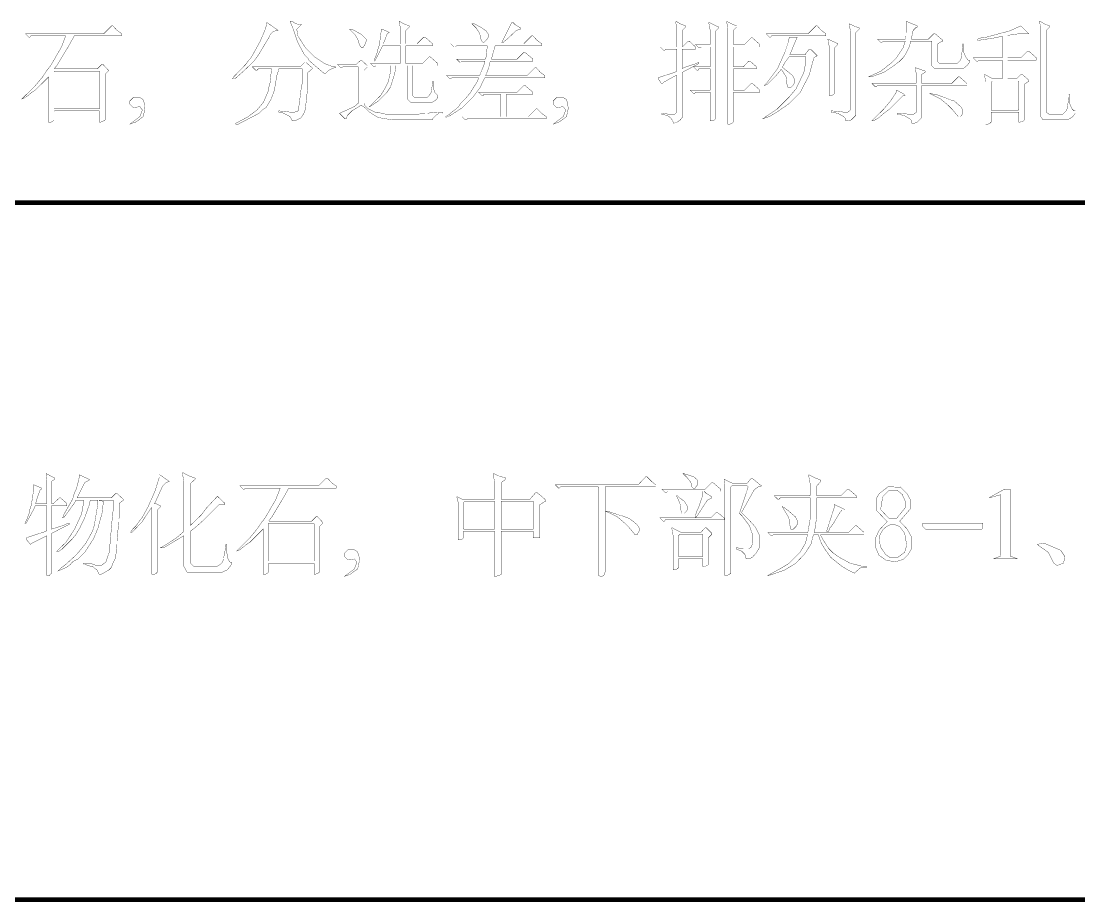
# Model space of a CAD drawing. Extents: x 94 to 452, y -72 to 1042.
# Drawn here: x 319.34 to 354.32, y 258.6 to 287.75 of the extents above; entities that cross this region are included whole.
import ezdxf

# ---------------------------------------------------------------- set-up
doc = ezdxf.new("R2010")
doc.units = 0
doc.header["$MEASUREMENT"] = 0
doc.layers.add('TREE_LAYER', color=7, linetype='Continuous')

msp = doc.modelspace()

# ---------------------------------------------------------------- linework, layer by layer
at = {"layer": 'TREE_LAYER'}
for points, const_width, elevation in [([(322.377874, 287.5965), (322.336697, 287.5965), (322.075913, 287.335715), (319.481795, 287.335715), (319.591599, 287.225911), (319.632775, 287.225911), (319.660226, 287.267088), (320.813168, 287.267088), (320.813168, 287.253362), (320.675913, 286.8965), (320.31905, 286.278853), (320.209246, 286.141598), (320.030815, 285.880813), (319.811207, 285.620029), (319.371991, 285.180813), (319.481795, 285.22199), (319.701403, 285.400421), (319.811207, 285.469049), (320.250423, 285.908264), (320.250423, 285.908264), (320.250423, 284.412186), (320.332775, 284.412186), (320.387677, 284.439637), (320.428854, 284.480813), (320.428854, 284.769049), (320.442579, 284.782774), (321.924932, 284.782774), (321.938658, 284.769049), (321.938658, 284.412186), (321.979834, 284.412186), (322.075913, 284.453362), (322.117089, 284.480813), (322.117089, 285.990617), (322.226893, 286.100421), (322.226893, 286.127872), (322.048462, 286.320029), (322.007285, 286.320029), (321.856305, 286.169049), (320.456305, 286.169049), (320.442579, 286.182774), (320.538658, 286.306304), (320.86807, 286.855323), (320.895521, 286.8965), (321.101403, 287.267088), (322.666109, 287.267088), (322.666109, 287.335715), (322.515128, 287.445519), (322.377874, 287.5965), (322.377874, 287.5965)], 0.01, 56), ([(327.47003, 287.706304), (327.47003, 287.706304), (327.47003, 287.665127), (327.401403, 287.445519), (327.250423, 287.088656), (326.962187, 286.567088), (326.852383, 286.429833), (326.77003, 286.320029), (326.371991, 285.908264), (326.330815, 285.839637), (326.440619, 285.867088), (326.46807, 285.894539), (326.715128, 286.114147), (327.04454, 286.429833), (327.209246, 286.663166), (327.387677, 286.965127), (327.538658, 287.212186), (327.579834, 287.308264), (327.689638, 287.418068), (327.840619, 287.445519), (327.689638, 287.555323), (327.47003, 287.706304), (327.47003, 287.706304)], 0.01, 56), ([(328.321011, 287.74748), (328.238658, 287.74748), (328.238658, 287.733755), (328.348462, 287.47297), (328.485717, 287.061205), (328.705325, 286.649441), (328.828854, 286.525911), (328.856305, 286.457284), (329.364148, 286.018068), (329.405325, 286.018068), (329.515128, 286.127872), (329.542579, 286.141598), (329.69356, 286.210225), (329.734736, 286.210225), (329.734736, 286.237676), (329.666109, 286.237676), (329.377874, 286.34748), (329.048462, 286.567088), (328.746501, 286.869049), (328.499442, 287.253362), (328.485717, 287.308264), (328.458266, 287.486696), (328.609246, 287.637676), (328.417089, 287.665127), (328.321011, 287.74748), (328.321011, 287.74748)], 0.01, 56), ([(331.848462, 287.74748), (331.848462, 287.74748), (331.848462, 287.720029), (331.889638, 287.500421), (331.889638, 287.020029), (331.875913, 287.006304), (331.326893, 287.006304), (331.326893, 287.020029), (331.409246, 287.225911), (331.409246, 287.239637), (331.450423, 287.335715), (331.51905, 287.376892), (331.381795, 287.445519), (331.258266, 287.486696), (331.203364, 287.061205), (331.189638, 287.006304), (331.189638, 286.965127), (331.121011, 286.759245), (331.121011, 286.718068), (331.038658, 286.512186), (331.038658, 286.429833), (331.258266, 286.855323), (331.299442, 286.937676), (331.299442, 286.937676), (331.875913, 286.937676), (331.889638, 286.937676), (331.889638, 286.361205), (331.875913, 286.34748), (330.901403, 286.34748), (331.011207, 286.237676), (331.038658, 286.237676), (331.079834, 286.278853), (331.546501, 286.278853), (331.560226, 286.278853), (331.560226, 286.086696), (331.505325, 285.839637), (331.491599, 285.812186), (331.477874, 285.729833), (331.36807, 285.510225), (331.230815, 285.290617), (330.860226, 284.920029), (330.901403, 284.933755), (331.052383, 285.043558), (331.148462, 285.09846), (331.422972, 285.37297), (331.560226, 285.578853), (331.697481, 286.018068), (331.724932, 286.182774), (331.738658, 286.278853), (332.095521, 286.278853), (332.109246, 286.278853), (332.109246, 285.180813), (332.21905, 285.071009), (332.946501, 285.071009), (333.056305, 285.139637), (333.124932, 285.22199), (333.124932, 285.290617), (333.015128, 285.400421), (332.987677, 285.510225), (332.987677, 285.771009), (332.946501, 285.771009), (332.946501, 285.674931), (332.905325, 285.427872), (332.905325, 285.400421), (332.836697, 285.290617), (332.76807, 285.22199), (332.356305, 285.22199), (332.287677, 285.290617), (332.287677, 286.278853), (332.287677, 286.278853), (333.124932, 286.278853), (333.124932, 286.34748), (332.877874, 286.567088), (332.836697, 286.567088), (332.617089, 286.34748), (332.06807, 286.34748), (332.06807, 286.361205), (332.06807, 286.937676), (332.06807, 286.937676), (332.946501, 286.937676), (332.946501, 287.006304), (332.699442, 287.225911), (332.658266, 287.225911), (332.438658, 287.006304), (332.06807, 287.006304), (332.06807, 287.020029), (332.06807, 287.445519), (332.177874, 287.555323), (332.177874, 287.5965), (331.999442, 287.665127), (331.848462, 287.74748), (331.848462, 287.74748)], 0.01, 56), ([(334.332775, 287.665127), (334.250423, 287.665127), (334.401403, 287.514147), (334.511207, 287.335715), (334.538658, 287.184735), (334.579834, 287.088656), (334.621011, 287.04748), (334.648462, 287.04748), (334.730815, 287.129833), (334.799442, 287.225911), (334.799442, 287.308264), (334.717089, 287.431794), (334.579834, 287.527872), (334.332775, 287.665127), (334.332775, 287.665127)], 0.01, 56), ([(335.609246, 287.706304), (335.56807, 287.706304), (335.238658, 287.04748), (335.279834, 287.04748), (335.44454, 287.184735), (335.71905, 287.445519), (335.856305, 287.486696), (335.856305, 287.527872), (335.677874, 287.637676), (335.609246, 287.706304), (335.609246, 287.706304)], 0.01, 56), ([(341.003364, 287.74748), (340.989638, 287.74748), (340.989638, 287.720029), (341.030815, 287.500421), (341.030815, 286.910225), (341.030815, 286.8965), (340.481795, 286.8965), (340.591599, 286.786696), (340.632775, 286.786696), (340.660226, 286.827872), (341.030815, 286.827872), (341.030815, 286.827872), (341.030815, 286.100421), (340.962187, 286.059245), (340.413168, 285.880813), (340.413168, 285.839637), (340.509246, 285.702382), (340.550423, 285.688656), (340.591599, 285.729833), (340.962187, 285.935715), (341.017089, 285.963166), (341.030815, 285.949441), (341.030815, 284.741598), (340.962187, 284.67297), (340.756305, 284.67297), (340.550423, 284.700421), (340.522972, 284.700421), (340.522972, 284.67297), (340.701403, 284.631794), (340.811207, 284.563166), (340.879834, 284.480813), (340.921011, 284.371009), (341.04454, 284.412186), (341.140619, 284.480813), (341.209246, 284.563166), (341.209246, 286.059245), (341.758266, 286.34748), (341.758266, 286.388656), (341.758266, 286.388656), (341.59356, 286.320029), (341.579834, 286.320029), (341.250423, 286.210225), (341.222972, 286.182774), (341.209246, 286.1965), (341.209246, 286.827872), (341.222972, 286.827872), (341.648462, 286.827872), (341.648462, 286.8965), (341.442579, 287.088656), (341.401403, 287.088656), (341.222972, 286.910225), (341.209246, 286.910225), (341.209246, 287.445519), (341.31905, 287.555323), (341.31905, 287.5965), (341.140619, 287.665127), (341.003364, 287.74748), (341.003364, 287.74748)], 0.01, 56), ([(342.101403, 287.706304), (342.087677, 287.706304), (342.087677, 287.678853), (342.128854, 287.459245), (342.128854, 286.978853), (342.128854, 286.978853), (341.648462, 286.978853), (341.758266, 286.869049), (341.799442, 286.869049), (341.840619, 286.8965), (342.128854, 286.8965), (342.128854, 286.8965), (342.128854, 286.251402), (342.128854, 286.237676), (341.579834, 286.237676), (341.689638, 286.127872), (341.730815, 286.127872), (341.758266, 286.169049), (342.128854, 286.169049), (342.128854, 286.169049), (342.128854, 285.482774), (342.128854, 285.469049), (341.47003, 285.469049), (341.579834, 285.359245), (341.621011, 285.359245), (341.648462, 285.400421), (342.128854, 285.400421), (342.128854, 285.400421), (342.128854, 284.453362), (342.197481, 284.453362), (342.266109, 284.480813), (342.307285, 284.52199), (342.307285, 287.418068), (342.417089, 287.527872), (342.417089, 287.555323), (342.238658, 287.637676), (342.101403, 287.706304), (342.101403, 287.706304)], 0.01, 56), ([(342.677874, 287.74748), (342.677874, 287.74748), (342.677874, 287.720029), (342.71905, 287.500421), (342.71905, 284.343558), (342.787677, 284.343558), (342.856305, 284.371009), (342.897481, 284.412186), (342.897481, 285.400421), (342.897481, 285.400421), (343.775913, 285.400421), (343.775913, 285.469049), (343.528854, 285.688656), (343.487677, 285.688656), (343.26807, 285.469049), (342.897481, 285.469049), (342.897481, 285.482774), (342.897481, 286.169049), (342.897481, 286.169049), (343.666109, 286.169049), (343.666109, 286.237676), (343.446501, 286.429833), (343.405325, 286.429833), (343.226893, 286.237676), (342.897481, 286.237676), (342.897481, 286.251402), (342.897481, 286.8965), (342.897481, 286.8965), (343.775913, 286.8965), (343.775913, 286.978853), (343.528854, 287.19846), (343.487677, 287.19846), (343.26807, 286.978853), (342.897481, 286.978853), (342.897481, 286.978853), (342.897481, 287.445519), (343.007285, 287.555323), (343.007285, 287.5965), (342.828854, 287.665127), (342.677874, 287.74748), (342.677874, 287.74748)], 0.01, 56), ([(345.67003, 287.5965), (345.628854, 287.5965), (345.36807, 287.335715), (343.981795, 287.335715), (344.091599, 287.225911), (344.132775, 287.225911), (344.160226, 287.267088), (345.958266, 287.267088), (345.958266, 287.335715), (345.807285, 287.445519), (345.67003, 287.5965), (345.67003, 287.5965)], 0.01, 56), ([(346.726893, 287.665127), (346.726893, 287.665127), (346.726893, 287.651402), (346.76807, 287.431794), (346.76807, 284.810225), (346.685717, 284.741598), (346.534736, 284.741598), (346.342579, 284.769049), (346.136697, 284.782774), (346.136697, 284.741598), (346.356305, 284.700421), (346.548462, 284.590617), (346.617089, 284.52199), (346.617089, 284.453362), (346.699442, 284.453362), (346.795521, 284.480813), (346.946501, 284.631794), (346.946501, 287.376892), (347.056305, 287.486696), (347.056305, 287.527872), (346.877874, 287.5965), (346.726893, 287.665127), (346.726893, 287.665127)], 0.01, 56), ([(348.621011, 287.74748), (348.621011, 287.74748), (348.621011, 287.390617), (348.607285, 287.390617), (348.607285, 287.267088), (348.579834, 287.157284), (347.660226, 287.157284), (347.77003, 287.04748), (347.811207, 287.04748), (347.852383, 287.088656), (348.579834, 287.088656), (348.579834, 287.074931), (348.511207, 286.869049), (348.291599, 286.539637), (348.126893, 286.374931), (347.783756, 286.100421), (347.371991, 285.908264), (347.454344, 285.908264), (347.879834, 286.059245), (348.209246, 286.278853), (348.387677, 286.416107), (348.511207, 286.539637), (348.579834, 286.635715), (348.730815, 286.937676), (348.74454, 287.020029), (348.758266, 287.033755), (348.758266, 287.074931), (348.771991, 287.088656), (349.458266, 287.088656), (349.458266, 287.074931), (349.458266, 286.278853), (349.56807, 286.169049), (350.446501, 286.169049), (350.515128, 286.1965), (350.638658, 286.292578), (350.707285, 286.388656), (350.707285, 286.457284), (350.666109, 286.457284), (350.597481, 286.539637), (350.515128, 286.718068), (350.515128, 287.006304), (350.487677, 287.006304), (350.487677, 286.923951), (350.473952, 286.910225), (350.460226, 286.731794), (350.446501, 286.608264), (350.446501, 286.567088), (350.405325, 286.457284), (350.295521, 286.34748), (349.71905, 286.34748), (349.636697, 286.429833), (349.636697, 286.978853), (349.71905, 287.04748), (349.828854, 287.088656), (349.828854, 287.116107), (349.56807, 287.335715), (349.526893, 287.335715), (349.348462, 287.157284), (348.785717, 287.157284), (348.785717, 287.171009), (348.799442, 287.212186), (348.799442, 287.239637), (348.840619, 287.431794), (348.840619, 287.445519), (348.950423, 287.555323), (348.977874, 287.555323), (348.977874, 287.5965), (348.621011, 287.74748), (348.621011, 287.74748)], 0.01, 56), ([(352.409246, 287.5965), (352.011207, 287.418068), (351.777874, 287.363166), (351.283756, 287.225911), (351.256305, 287.225911), (351.132775, 287.19846), (351.091599, 287.19846), (350.981795, 287.157284), (350.981795, 287.116107), (351.009246, 287.116107), (351.160226, 287.143558), (351.475913, 287.184735), (351.640619, 287.225911), (351.66807, 287.225911), (351.777874, 287.253362), (351.791599, 287.253362), (351.791599, 286.539637), (351.777874, 286.539637), (350.830815, 286.539637), (350.940619, 286.429833), (350.981795, 286.429833), (351.022972, 286.457284), (351.777874, 286.457284), (351.791599, 286.457284), (351.791599, 285.839637), (351.777874, 285.839637), (351.489638, 285.839637), (351.201403, 285.990617), (351.242579, 285.743558), (351.242579, 284.343558), (351.324932, 284.343558), (351.379834, 284.371009), (351.421011, 284.412186), (351.421011, 284.741598), (351.421011, 284.741598), (352.326893, 284.741598), (352.340619, 284.741598), (352.340619, 284.412186), (352.381795, 284.412186), (352.477874, 284.439637), (352.51905, 284.480813), (352.51905, 285.661205), (352.656305, 285.757284), (352.67003, 285.771009), (352.67003, 285.79846), (352.450423, 285.990617), (352.409246, 285.990617), (352.258266, 285.839637), (351.97003, 285.839637), (351.97003, 285.839637), (351.97003, 286.457284), (351.97003, 286.457284), (352.917089, 286.457284), (352.917089, 286.539637), (352.67003, 286.759245), (352.628854, 286.759245), (352.409246, 286.539637), (351.97003, 286.539637), (351.97003, 286.539637), (351.97003, 287.280813), (351.983756, 287.280813), (352.134736, 287.308264), (352.354344, 287.335715), (352.67003, 287.335715), (352.409246, 287.5965), (352.409246, 287.5965)], 0.01, 56), ([(353.040619, 287.74748), (353.026893, 287.74748), (353.026893, 287.720029), (353.06807, 287.500421), (353.06807, 284.590617), (353.136697, 284.480813), (353.946501, 284.480813), (354.015128, 284.52199), (354.124932, 284.590617), (354.207285, 284.700421), (354.207285, 284.782774), (354.166109, 284.782774), (354.097481, 284.851402), (354.015128, 285.029833), (354.015128, 285.331794), (353.987677, 285.331794), (353.987677, 285.235715), (353.946501, 284.878853), (353.905325, 284.782774), (353.795521, 284.67297), (353.328854, 284.67297), (353.246501, 284.741598), (353.246501, 287.445519), (353.356305, 287.555323), (353.356305, 287.5965), (353.177874, 287.665127), (353.040619, 287.74748), (353.040619, 287.74748)], 0.01, 56), ([(330.283756, 287.486696), (330.201403, 287.486696), (330.39356, 287.294539), (330.489638, 287.116107), (330.530815, 286.965127), (330.599442, 286.869049), (330.640619, 286.869049), (330.709246, 286.965127), (330.750423, 287.074931), (330.750423, 287.157284), (330.599442, 287.308264), (330.283756, 287.486696), (330.283756, 287.486696)], 0.01, 56), ([(336.26807, 287.267088), (336.226893, 287.267088), (335.966109, 287.006304), (333.550423, 287.006304), (333.660226, 286.8965), (333.701403, 286.8965), (333.742579, 286.937676), (334.758266, 286.937676), (334.758266, 286.923951), (334.730815, 286.649441), (334.730815, 286.608264), (334.703364, 286.512186), (334.689638, 286.49846), (333.742579, 286.49846), (333.852383, 286.388656), (333.879834, 286.388656), (333.921011, 286.429833), (334.675913, 286.429833), (334.675913, 286.416107), (334.675913, 286.402382), (334.648462, 286.306304), (334.511207, 285.963166), (334.497481, 285.949441), (333.413168, 285.949441), (333.522972, 285.839637), (333.550423, 285.839637), (333.591599, 285.880813), (334.47003, 285.880813), (334.47003, 285.867088), (334.428854, 285.757284), (334.31905, 285.578853), (334.181795, 285.359245), (334.030815, 285.180813), (333.879834, 285.029833), (333.797481, 284.906304), (333.454344, 284.631794), (333.371991, 284.590617), (333.371991, 284.563166), (333.495521, 284.604343), (333.921011, 284.878853), (334.305325, 285.263166), (334.511207, 285.537676), (334.675913, 285.880813), (336.666109, 285.880813), (336.666109, 285.949441), (336.515128, 286.059245), (336.377874, 286.210225), (336.336697, 286.210225), (336.075913, 285.949441), (334.703364, 285.949441), (334.703364, 285.949441), (334.799442, 286.182774), (334.854344, 286.416107), (334.86807, 286.429833), (336.26807, 286.429833), (336.26807, 286.49846), (336.007285, 286.718068), (335.966109, 286.718068), (335.746501, 286.49846), (334.895521, 286.49846), (334.895521, 286.49846), (335.01905, 286.937676), (336.556305, 286.937676), (336.556305, 287.006304), (336.405325, 287.116107), (336.26807, 287.267088), (336.26807, 287.267088)], 0.01, 56), ([(345.011207, 287.225911), (344.750423, 287.225911), (344.709246, 287.061205), (344.709246, 287.04748), (344.599442, 286.718068), (344.352383, 286.169049), (344.022972, 285.729833), (343.913168, 285.620029), (344.022972, 285.661205), (344.27003, 285.908264), (344.462187, 286.127872), (344.475913, 286.169049), (344.489638, 286.155323), (344.640619, 285.908264), (344.66807, 285.674931), (344.709246, 285.551402), (344.791599, 285.551402), (344.873952, 285.633755), (344.928854, 285.729833), (344.928854, 285.812186), (344.860226, 285.949441), (344.640619, 286.127872), (344.517089, 286.223951), (344.613168, 286.402382), (344.736697, 286.567088), (345.299442, 286.567088), (345.299442, 286.567088), (345.299442, 286.416107), (345.24454, 286.141598), (345.230815, 286.059245), (344.97003, 285.510225), (344.750423, 285.249441), (344.338658, 284.837676), (344.091599, 284.67297), (343.871991, 284.52199), (344.077874, 284.590617), (344.338658, 284.741598), (344.750423, 285.029833), (345.09356, 285.37297), (345.148462, 285.469049), (345.409246, 285.976892), (345.560226, 286.539637), (345.67003, 286.608264), (345.477874, 286.800421), (345.409246, 286.827872), (345.395521, 286.814147), (345.299442, 286.690617), (345.299442, 286.649441), (344.777874, 286.649441), (344.764148, 286.649441), (344.860226, 286.855323), (344.860226, 286.869049), (345.011207, 287.225911), (345.011207, 287.225911)], 0.01, 56), ([(346.040619, 287.157284), (346.026893, 287.157284), (346.026893, 287.129833), (346.06807, 286.910225), (346.06807, 285.290617), (346.136697, 285.290617), (346.205325, 285.318068), (346.246501, 285.359245), (346.246501, 286.869049), (346.356305, 286.978853), (346.356305, 287.006304), (346.177874, 287.088656), (346.040619, 287.157284), (346.040619, 287.157284)], 0.01, 56), ([(328.760226, 286.388656), (328.71905, 286.388656), (328.56807, 286.237676), (326.989638, 286.237676), (327.099442, 286.127872), (327.140619, 286.127872), (327.181795, 286.169049), (327.607285, 286.169049), (327.621011, 286.169049), (327.579834, 285.729833), (327.524932, 285.523951), (327.511207, 285.427872), (327.360226, 285.071009), (327.140619, 284.810225), (326.852383, 284.590617), (326.673952, 284.494539), (326.440619, 284.371009), (326.440619, 284.343558), (326.522972, 284.343558), (327.209246, 284.700421), (327.332775, 284.823951), (327.442579, 284.892578), (327.607285, 285.167088), (327.675913, 285.345519), (327.730815, 285.4965), (327.74454, 285.661205), (327.799442, 285.92199), (327.799442, 285.949441), (327.854344, 286.127872), (327.86807, 286.169049), (328.636697, 286.169049), (328.636697, 286.169049), (328.636697, 285.688656), (328.609246, 285.565127), (328.56807, 285.235715), (328.526893, 284.920029), (328.526893, 284.878853), (328.499442, 284.782774), (328.485717, 284.769049), (328.389638, 284.741598), (328.238658, 284.741598), (327.86807, 284.782774), (327.86807, 284.741598), (327.950423, 284.741598), (328.238658, 284.590617), (328.307285, 284.453362), (328.403364, 284.453362), (328.595521, 284.549441), (328.71905, 284.741598), (328.746501, 284.878853), (328.787677, 285.263166), (328.828854, 285.64748), (328.828854, 286.059245), (328.966109, 286.169049), (328.966109, 286.210225), (328.760226, 286.388656), (328.760226, 286.388656)], 0.01, 56), ([(330.599442, 286.457284), (330.571991, 286.457284), (330.421011, 286.320029), (329.803364, 286.320029), (329.913168, 286.210225), (329.940619, 286.210225), (329.981795, 286.237676), (330.489638, 286.237676), (330.489638, 286.237676), (330.489638, 285.029833), (330.352383, 284.920029), (329.871991, 284.700421), (330.050423, 284.52199), (330.091599, 284.52199), (330.132775, 284.631794), (330.283756, 284.782774), (330.571991, 284.961205), (330.599442, 284.961205), (330.709246, 284.892578), (330.860226, 284.741598), (331.038658, 284.631794), (331.148462, 284.563166), (331.395521, 284.52199), (331.642579, 284.480813), (332.946501, 284.480813), (332.946501, 284.52199), (333.056305, 284.631794), (333.166109, 284.700421), (333.275913, 284.700421), (333.275913, 284.741598), (333.221011, 284.741598), (333.221011, 284.741598), (332.850423, 284.714147), (332.781795, 284.700421), (332.699442, 284.700421), (332.466109, 284.67297), (331.395521, 284.67297), (331.217089, 284.714147), (331.148462, 284.714147), (331.134736, 284.727872), (331.038658, 284.741598), (330.81905, 284.851402), (330.709246, 284.961205), (330.681795, 285.029833), (330.681795, 286.127872), (330.791599, 286.237676), (330.791599, 286.278853), (330.599442, 286.457284), (330.599442, 286.457284)], 0.01, 56), ([(348.922972, 286.210225), (348.909246, 286.210225), (348.909246, 286.182774), (348.950423, 286.004343), (348.950423, 285.702382), (348.936697, 285.688656), (347.481795, 285.688656), (347.591599, 285.578853), (347.632775, 285.578853), (347.660226, 285.620029), (348.936697, 285.620029), (348.950423, 285.620029), (348.950423, 284.741598), (348.86807, 284.67297), (348.717089, 284.67297), (348.717089, 284.67297), (348.524932, 284.686696), (348.524932, 284.686696), (348.31905, 284.700421), (348.31905, 284.67297), (348.538658, 284.631794), (348.730815, 284.52199), (348.799442, 284.453362), (348.799442, 284.371009), (348.881795, 284.371009), (348.977874, 284.412186), (349.128854, 284.563166), (349.128854, 285.620029), (349.128854, 285.620029), (350.624932, 285.620029), (350.624932, 285.688656), (350.377874, 285.908264), (350.336697, 285.908264), (350.117089, 285.688656), (349.128854, 285.688656), (349.128854, 285.702382), (349.128854, 285.990617), (349.238658, 286.059245), (349.238658, 286.059245), (349.238658, 286.100421), (348.922972, 286.210225), (348.922972, 286.210225)], 0.01, 56), ([(320.428854, 286.086696), (320.442579, 286.100421), (321.924932, 286.100421), (321.938658, 286.086696), (321.938658, 284.851402), (321.924932, 284.851402), (320.442579, 284.851402), (320.428854, 284.851402), (320.428854, 286.086696), (320.428854, 286.086696)], 0.01, 56), ([(336.007285, 285.620029), (335.966109, 285.620029), (335.746501, 285.400421), (334.47003, 285.400421), (334.579834, 285.290617), (334.621011, 285.290617), (334.648462, 285.331794), (335.197481, 285.331794), (335.197481, 285.318068), (335.197481, 284.604343), (335.197481, 284.590617), (333.921011, 284.590617), (334.030815, 284.480813), (334.071991, 284.480813), (334.099442, 284.52199), (336.707285, 284.52199), (336.707285, 284.590617), (336.556305, 284.700421), (336.405325, 284.851402), (336.377874, 284.851402), (336.117089, 284.590617), (335.389638, 284.590617), (335.389638, 284.604343), (335.389638, 285.318068), (335.389638, 285.331794), (336.26807, 285.331794), (336.26807, 285.400421), (336.007285, 285.620029), (336.007285, 285.620029)], 0.01, 56), ([(348.291599, 285.469049), (348.291599, 285.469049), (348.291599, 285.400421), (348.277874, 285.386696), (348.099442, 285.112186), (347.879834, 284.851402), (347.481795, 284.453362), (347.522972, 284.453362), (347.536697, 284.453362), (347.715128, 284.563166), (347.907285, 284.727872), (348.058266, 284.837676), (348.511207, 285.290617), (348.579834, 285.290617), (348.524932, 285.345519), (348.373952, 285.427872), (348.291599, 285.469049), (348.291599, 285.469049)], 0.01, 56), ([(351.448462, 285.757284), (351.462187, 285.771009), (352.326893, 285.771009), (352.340619, 285.757284), (352.340619, 284.823951), (352.326893, 284.810225), (351.421011, 284.810225), (351.421011, 284.823951), (351.421011, 285.729833), (351.448462, 285.757284), (351.448462, 285.757284)], 0.01, 56), ([(323.27003, 285.22199), (323.050423, 285.22199), (322.940619, 285.112186), (322.940619, 285.002382), (323.050423, 284.892578), (323.27003, 284.920029), (323.352383, 284.810225), (323.27003, 284.590617), (322.940619, 284.343558), (323.132775, 284.412186), (323.379834, 284.590617), (323.434736, 284.851402), (323.421011, 285.029833), (323.366109, 285.167088), (323.27003, 285.22199), (323.27003, 285.22199)], 0.01, 56), ([(337.27003, 285.22199), (337.050423, 285.22199), (336.940619, 285.112186), (336.940619, 285.002382), (337.050423, 284.892578), (337.27003, 284.920029), (337.352383, 284.810225), (337.27003, 284.590617), (336.940619, 284.343558), (337.132775, 284.412186), (337.379834, 284.590617), (337.434736, 284.851402), (337.421011, 285.029833), (337.366109, 285.167088), (337.27003, 285.22199), (337.27003, 285.22199)], 0.01, 56), ([(349.403364, 285.359245), (349.389638, 285.359245), (349.746501, 285.180813), (350.007285, 284.961205), (350.130815, 284.837676), (350.336697, 284.590617), (350.405325, 284.590617), (350.41905, 284.604343), (350.487677, 284.700421), (350.487677, 284.810225), (350.41905, 284.920029), (350.199442, 285.112186), (350.130815, 285.125911), (349.924932, 285.208264), (349.815128, 285.249441), (349.581795, 285.331794), (349.526893, 285.331794), (349.403364, 285.359245), (349.403364, 285.359245)], 0.01, 56), ([(221.22612, 281.747003), (399.22612, 281.747003)], 0.15, 178), ([(320.165356, 272.77941), (320.165356, 272.77941), (320.165356, 272.751959), (320.192807, 272.532351), (320.192807, 271.791175), (320.192807, 271.791175), (319.835944, 271.791175), (319.822219, 271.791175), (319.863395, 271.914704), (319.863395, 271.942155), (319.973199, 272.244116), (319.986924, 272.257841), (320.014375, 272.257841), (320.014375, 272.299018), (319.753591, 272.408822), (319.753591, 272.216665), (319.684964, 271.777449), (319.684964, 271.749998), (319.616336, 271.544116), (319.616336, 271.489214), (319.533983, 271.269606), (319.465356, 271.132351), (319.506532, 271.132351), (319.506532, 271.132351), (319.767317, 271.612743), (319.808493, 271.708822), (320.192807, 271.708822), (320.192807, 271.708822), (320.192807, 270.885292), (320.096728, 270.844116), (319.506532, 270.651959), (319.506532, 270.610783), (319.643787, 270.432351), (319.684964, 270.473528), (319.698689, 270.473528), (320.192807, 270.720586), (320.192807, 270.720586), (320.192807, 269.402939), (320.27516, 269.402939), (320.343787, 269.485292), (320.343787, 270.789214), (320.357513, 270.802939), (320.920258, 271.091175), (320.933983, 271.091175), (320.933983, 271.132351), (320.892807, 271.132351), (320.714375, 271.049998), (320.70065, 271.049998), (320.357513, 270.940194), (320.343787, 270.940194), (320.343787, 271.708822), (320.343787, 271.708822), (320.85163, 271.708822), (320.85163, 271.791175), (320.645748, 271.969606), (320.604572, 271.969606), (320.412415, 271.791175), (320.343787, 271.791175), (320.343787, 271.791175), (320.343787, 272.518626), (320.453591, 272.587253), (320.453591, 272.587253), (320.453591, 272.62843), (320.165356, 272.77941), (320.165356, 272.77941)], 0.01, 57), ([(321.263395, 272.738233), (321.263395, 272.738233), (321.263395, 272.655881), (321.208493, 272.408822), (321.194768, 272.381371), (321.181042, 272.299018), (321.112415, 272.161763), (321.043787, 271.92843), (320.769277, 271.448037), (320.714375, 271.310783), (320.741826, 271.310783), (320.755552, 271.324508), (321.098689, 271.791175), (321.153591, 271.900979), (321.40065, 271.900979), (321.40065, 271.887253), (321.40065, 271.777449), (321.359473, 271.53039), (321.345748, 271.502939), (321.332023, 271.420586), (321.112415, 270.940194), (320.824179, 270.500979), (320.522219, 270.212743), (320.604572, 270.212743), (320.70065, 270.281371), (321.016336, 270.597057), (321.153591, 270.761763), (321.290846, 270.995096), (321.441826, 271.310783), (321.592807, 271.736273), (321.592807, 271.791175), (321.633983, 271.900979), (321.881042, 271.900979), (321.881042, 271.887253), (321.881042, 271.777449), (321.771238, 271.118626), (321.771238, 271.091175), (321.702611, 270.871567), (321.483003, 270.473528), (321.181042, 270.102939), (320.837905, 269.787253), (320.673199, 269.663724), (320.563395, 269.55392), (320.824179, 269.663724), (320.961434, 269.759802), (321.043787, 269.855881), (321.222219, 269.951959), (321.455552, 270.185292), (321.730062, 270.610783), (321.784964, 270.734312), (321.881042, 270.967645), (321.935944, 271.173528), (322.032023, 271.516665), (322.059473, 271.859802), (321.922219, 271.887253), (321.922219, 271.900979), (322.388885, 271.900979), (322.388885, 271.887253), (322.388885, 271.585292), (322.361434, 271.37941), (322.320258, 270.899018), (322.320258, 270.899018), (322.292807, 270.569606), (322.292807, 270.555881), (322.292807, 270.459802), (322.279081, 270.446077), (322.279081, 270.240194), (322.169277, 269.924508), (322.141826, 269.842155), (321.990846, 269.732351), (321.839866, 269.732351), (321.606532, 269.814704), (321.40065, 269.814704), (321.40065, 269.773528), (321.441826, 269.773528), (321.647709, 269.7049), (321.702611, 269.7049), (321.853591, 269.581371), (321.922219, 269.444116), (321.990846, 269.444116), (322.237905, 269.581371), (322.320258, 269.663724), (322.388885, 269.842155), (322.430062, 269.910783), (322.471238, 270.020586), (322.484964, 270.185292), (322.484964, 270.199018), (322.484964, 270.226469), (322.498689, 270.363724), (322.498689, 270.418626), (322.512415, 270.432351), (322.512415, 270.487253), (322.512415, 270.542155), (322.539866, 270.844116), (322.539866, 270.844116), (322.567317, 271.173528), (322.567317, 271.187253), (322.567317, 271.283332), (322.581042, 271.297057), (322.581042, 271.791175), (322.718297, 271.887253), (322.718297, 271.900979), (322.718297, 271.92843), (322.512415, 272.120586), (322.471238, 272.120586), (322.320258, 271.969606), (321.194768, 271.969606), (321.194768, 271.983332), (321.441826, 272.477449), (321.592807, 272.559802), (321.592807, 272.587253), (321.263395, 272.738233), (321.263395, 272.738233)], 0.01, 57), ([(323.92614, 272.738233), (323.912415, 272.738233), (323.912415, 272.655881), (323.77516, 272.216665), (323.555552, 271.708822), (323.363395, 271.351959), (323.143787, 271.049998), (323.033983, 270.940194), (322.965356, 270.844116), (322.965356, 270.83039), (323.006532, 270.83039), (323.335944, 271.173528), (323.65163, 271.65392), (323.665356, 271.640194), (323.665356, 269.444116), (323.747709, 269.444116), (323.802611, 269.471567), (323.843787, 269.512743), (323.843787, 271.571567), (323.953591, 271.681371), (323.953591, 271.708822), (323.77516, 271.791175), (323.761434, 271.791175), (323.747709, 271.791175), (323.77516, 271.818626), (324.022219, 272.367645), (324.132023, 272.477449), (324.241826, 272.518626), (323.92614, 272.738233), (323.92614, 272.738233)], 0.01, 57), ([(324.694768, 272.806861), (324.681042, 272.806861), (324.681042, 272.751959), (324.722219, 272.532351), (324.722219, 270.857841), (324.461434, 270.638233), (324.145748, 270.432351), (323.953591, 270.322547), (324.063395, 270.322547), (324.077121, 270.336273), (324.722219, 270.720586), (324.722219, 270.706861), (324.722219, 269.7049), (324.832023, 269.512743), (325.998689, 269.512743), (326.012415, 269.526469), (326.14967, 269.581371), (326.232023, 269.677449), (326.30065, 269.773528), (326.30065, 269.842155), (326.259473, 269.842155), (326.190846, 269.924508), (326.14967, 270.13039), (326.14967, 270.432351), (326.108493, 270.432351), (326.108493, 270.349998), (326.039866, 269.97941), (326.039866, 269.951959), (326.02614, 269.910783), (325.998689, 269.842155), (325.916336, 269.759802), (325.820258, 269.7049), (325.05163, 269.7049), (324.941826, 269.814704), (324.941826, 270.871567), (325.120258, 271.008822), (325.367317, 271.22843), (325.888885, 271.749998), (326.081042, 271.749998), (326.081042, 271.791175), (325.820258, 272.038233), (325.820258, 272.010783), (325.44967, 271.612743), (325.312415, 271.420586), (324.941826, 271.063724), (324.941826, 271.063724), (324.941826, 272.449998), (325.092807, 272.587253), (325.092807, 272.62843), (324.90065, 272.697057), (324.694768, 272.806861), (324.694768, 272.806861)], 0.01, 57), ([(329.471238, 272.62843), (329.430062, 272.62843), (329.169277, 272.367645), (326.57516, 272.367645), (326.684964, 272.257841), (326.72614, 272.257841), (326.753591, 272.299018), (327.906532, 272.299018), (327.906532, 272.285292), (327.769277, 271.92843), (327.412415, 271.310783), (327.302611, 271.173528), (327.124179, 270.912743), (326.904572, 270.651959), (326.465356, 270.212743), (326.57516, 270.25392), (326.794768, 270.432351), (326.904572, 270.500979), (327.343787, 270.940194), (327.343787, 270.940194), (327.343787, 269.444116), (327.42614, 269.444116), (327.481042, 269.471567), (327.522219, 269.512743), (327.522219, 269.800979), (327.535944, 269.814704), (329.018297, 269.814704), (329.032023, 269.800979), (329.032023, 269.444116), (329.073199, 269.444116), (329.169277, 269.485292), (329.210454, 269.512743), (329.210454, 271.022547), (329.320258, 271.132351), (329.320258, 271.159802), (329.141826, 271.351959), (329.10065, 271.351959), (328.94967, 271.200979), (327.54967, 271.200979), (327.535944, 271.214704), (327.632023, 271.338233), (327.961434, 271.887253), (327.988885, 271.92843), (328.194768, 272.299018), (329.759473, 272.299018), (329.759473, 272.367645), (329.608493, 272.477449), (329.471238, 272.62843), (329.471238, 272.62843)], 0.01, 57), ([(334.97516, 272.77941), (334.961434, 272.77941), (334.961434, 272.710783), (335.002611, 272.491175), (335.002611, 271.942155), (335.002611, 271.92843), (333.932023, 271.92843), (333.767317, 272.010783), (333.753591, 272.010783), (333.753591, 271.997057), (333.794768, 271.832351), (333.794768, 270.583332), (333.877121, 270.583332), (333.932023, 270.610783), (333.973199, 270.651959), (333.973199, 270.871567), (333.986924, 270.871567), (335.002611, 270.871567), (335.002611, 270.871567), (335.002611, 269.375488), (335.043787, 269.375488), (335.167317, 269.416665), (335.222219, 269.444116), (335.222219, 270.871567), (335.222219, 270.871567), (336.279081, 270.871567), (336.279081, 270.871567), (336.279081, 270.651959), (336.498689, 270.651959), (336.498689, 271.749998), (336.677121, 271.859802), (336.690846, 271.859802), (336.690846, 271.900979), (336.553591, 272.024508), (336.402611, 272.148037), (336.361434, 272.148037), (336.169277, 271.92843), (335.222219, 271.92843), (335.222219, 271.942155), (335.222219, 272.477449), (335.359473, 272.587253), (335.373199, 272.587253), (335.373199, 272.62843), (335.153591, 272.697057), (335.139866, 272.697057), (334.97516, 272.77941), (334.97516, 272.77941)], 0.01, 57), ([(340.039866, 272.669606), (339.998689, 272.669606), (339.75163, 272.408822), (337.006532, 272.408822), (337.116336, 272.299018), (337.143787, 272.299018), (337.184964, 272.340194), (338.420258, 272.340194), (338.433983, 272.326469), (338.433983, 269.402939), (338.502611, 269.375488), (338.543787, 269.375488), (338.612415, 269.402939), (338.653591, 269.512743), (338.653591, 272.326469), (338.653591, 272.340194), (340.328101, 272.340194), (340.328101, 272.408822), (340.190846, 272.518626), (340.039866, 272.669606), (340.039866, 272.669606)], 0.01, 57), ([(341.247709, 272.77941), (341.233983, 272.77941), (341.357513, 272.655881), (341.494768, 272.477449), (341.522219, 272.340194), (341.563395, 272.299018), (341.632023, 272.299018), (341.714375, 272.408822), (341.714375, 272.559802), (341.590846, 272.669606), (341.384964, 272.738233), (341.330062, 272.751959), (341.247709, 272.77941), (341.247709, 272.77941)], 0.01, 57), ([(343.512415, 272.62843), (343.484964, 272.614704), (343.347709, 272.449998), (342.881042, 272.449998), (342.592807, 272.587253), (342.620258, 272.35392), (342.620258, 269.402939), (342.716336, 269.416665), (342.771238, 269.444116), (342.812415, 269.485292), (342.812415, 272.340194), (342.839866, 272.367645), (343.361434, 272.367645), (343.388885, 272.340194), (343.10065, 271.461763), (343.183003, 271.37941), (343.430062, 271.049998), (343.539866, 270.734312), (343.539866, 270.500979), (343.498689, 270.363724), (343.498689, 270.349998), (343.402611, 270.281371), (343.224179, 270.281371), (343.018297, 270.322547), (342.990846, 270.322547), (342.990846, 270.281371), (343.169277, 270.212743), (343.279081, 270.102939), (343.320258, 269.951959), (343.430062, 269.951959), (343.539866, 270.020586), (343.64967, 270.144116), (343.759473, 270.322547), (343.759473, 270.734312), (343.622219, 271.008822), (343.402611, 271.255881), (343.169277, 271.489214), (343.581042, 272.23039), (343.718297, 272.340194), (343.828101, 272.367645), (343.512415, 272.62843), (343.512415, 272.62843)], 0.01, 57), ([(345.392807, 272.738233), (345.392807, 272.738233), (345.392807, 272.683332), (345.433983, 272.463724), (345.433983, 272.051959), (345.420258, 272.038233), (344.253591, 272.038233), (344.363395, 271.92843), (344.404572, 271.92843), (344.445748, 271.969606), (345.420258, 271.969606), (345.433983, 271.969606), (345.433983, 271.255881), (345.365356, 270.857841), (345.365356, 270.83039), (344.033983, 270.83039), (344.143787, 270.720586), (344.184964, 270.720586), (344.22614, 270.761763), (345.35163, 270.761763), (345.35163, 270.761763), (345.283003, 270.473528), (345.104572, 270.171567), (344.733983, 269.800979), (344.459473, 269.636273), (344.033983, 269.402939), (344.07516, 269.402939), (344.583003, 269.581371), (344.953591, 269.800979), (345.255552, 270.116665), (345.461434, 270.432351), (345.543787, 270.748037), (345.557513, 270.761763), (345.694768, 270.761763), (345.708493, 270.748037), (345.804572, 270.473528), (345.941826, 270.25392), (346.106532, 270.020586), (346.147709, 269.97941), (346.490846, 269.7049), (346.724179, 269.567645), (346.888885, 269.485292), (346.902611, 269.485292), (347.108493, 269.663724), (347.30065, 269.663724), (347.30065, 269.7049), (347.177121, 269.7049), (346.75163, 269.814704), (346.422219, 269.993135), (346.202611, 270.144116), (346.05163, 270.295096), (345.873199, 270.569606), (345.777121, 270.748037), (345.790846, 270.761763), (347.218297, 270.761763), (347.218297, 270.83039), (346.971238, 271.049998), (346.930062, 271.049998), (346.710454, 270.83039), (345.571238, 270.83039), (345.571238, 270.844116), (345.612415, 271.008822), (345.62614, 271.159802), (345.653591, 271.310783), (345.653591, 271.969606), (345.653591, 271.969606), (346.971238, 271.969606), (346.971238, 272.038233), (346.710454, 272.257841), (346.669277, 272.257841), (346.44967, 272.038233), (345.653591, 272.038233), (345.653591, 272.051959), (345.653591, 272.367645), (345.790846, 272.518626), (345.790846, 272.559802), (345.612415, 272.62843), (345.392807, 272.738233), (345.392807, 272.738233)], 0.01, 57), ([(342.222219, 272.477449), (342.181042, 272.477449), (341.961434, 272.257841), (340.533983, 272.257841), (340.643787, 272.148037), (340.684964, 272.148037), (340.72614, 272.189214), (341.892807, 272.189214), (341.892807, 272.189214), (341.892807, 272.07941), (341.741826, 271.640194), (341.673199, 271.502939), (341.632023, 271.310783), (340.465356, 271.310783), (340.57516, 271.200979), (340.616336, 271.200979), (340.643787, 271.242155), (342.592807, 271.242155), (342.592807, 271.310783), (342.373199, 271.489214), (342.332023, 271.489214), (342.153591, 271.310783), (341.645748, 271.310783), (341.645748, 271.310783), (341.714375, 271.393135), (341.892807, 271.681371), (342.043787, 271.900979), (342.181042, 271.969606), (342.181042, 272.010783), (342.002611, 272.120586), (341.933983, 272.189214), (341.933983, 272.189214), (342.483003, 272.189214), (342.483003, 272.257841), (342.222219, 272.477449), (342.222219, 272.477449)], 0.01, 57), ([(348.412415, 272.326469), (348.014375, 272.340194), (347.72614, 272.120586), (347.616336, 271.942155), (347.616336, 271.571567), (347.986924, 271.187253), (347.72614, 270.912743), (347.588885, 270.624508), (347.588885, 270.363724), (347.712415, 270.075488), (347.945748, 269.910783), (348.247709, 269.855881), (348.522219, 269.938233), (348.673199, 270.089214), (348.783003, 270.281371), (348.783003, 270.693135), (348.645748, 270.940194), (348.398689, 271.200979), (348.741826, 271.599018), (348.741826, 271.92843), (348.645748, 272.106861), (348.412415, 272.340194), (348.412415, 272.326469)], 0.01, 57), ([(348.041826, 272.216665), (348.055552, 272.23039), (348.302611, 272.23039), (348.494768, 272.07941), (348.508493, 272.024508), (348.577121, 271.873528), (348.577121, 271.640194), (348.288885, 271.283332), (348.055552, 271.283332), (347.767317, 271.585292), (347.835944, 272.010783), (348.041826, 272.216665), (348.041826, 272.216665)], 0.01, 57), ([(352.04967, 272.257841), (351.857513, 272.257841), (351.363395, 271.983332), (351.390846, 271.983332), (351.747709, 272.07941), (351.747709, 271.832351), (351.747709, 270.144116), (351.733983, 270.048037), (351.50065, 269.951959), (352.296728, 269.951959), (352.090846, 270.034312), (352.04967, 270.048037), (352.04967, 270.13039), (352.04967, 272.257841), (352.04967, 272.257841)], 0.01, 57), ([(334.014375, 271.859802), (334.014375, 271.859802), (335.002611, 271.859802), (335.002611, 271.859802), (335.002611, 270.95392), (335.002611, 270.940194), (333.986924, 270.940194), (333.973199, 270.95392), (333.973199, 271.818626), (334.014375, 271.859802), (334.014375, 271.859802)], 0.01, 57), ([(335.222219, 271.859802), (335.222219, 271.859802), (336.279081, 271.859802), (336.279081, 271.859802), (336.279081, 270.95392), (336.279081, 270.940194), (335.222219, 270.940194), (335.222219, 270.95392), (335.222219, 271.859802), (335.222219, 271.859802)], 0.01, 57), ([(341.055552, 272.038233), (341.014375, 272.038233), (341.083003, 271.900979), (341.165356, 271.681371), (341.165356, 271.557841), (341.192807, 271.461763), (341.192807, 271.461763), (341.27516, 271.461763), (341.343787, 271.53039), (341.384964, 271.599018), (341.384964, 271.681371), (341.343787, 271.749998), (341.27516, 271.859802), (341.124179, 271.969606), (341.055552, 272.038233), (341.055552, 272.038233)], 0.01, 57), ([(338.708493, 271.53039), (338.681042, 271.53039), (339.05163, 271.351959), (339.312415, 271.132351), (339.435944, 271.008822), (339.641826, 270.761763), (339.710454, 270.761763), (339.724179, 270.775488), (339.779081, 270.871567), (339.779081, 270.981371), (339.710454, 271.091175), (339.490846, 271.269606), (339.435944, 271.297057), (339.216336, 271.37941), (339.106532, 271.406861), (338.873199, 271.489214), (338.832023, 271.502939), (338.708493, 271.53039), (338.708493, 271.53039)], 0.01, 57), ([(344.514375, 271.681371), (344.514375, 271.681371), (344.528101, 271.65392), (344.733983, 271.310783), (344.761434, 271.077449), (344.802611, 270.95392), (344.802611, 270.940194), (344.884964, 270.940194), (344.967317, 271.022547), (345.022219, 271.118626), (345.022219, 271.200979), (344.953591, 271.338233), (344.92614, 271.365684), (344.733983, 271.53039), (344.596728, 271.640194), (344.514375, 271.681371), (344.514375, 271.681371)], 0.01, 57), ([(346.243787, 271.749998), (346.230062, 271.749998), (346.230062, 271.640194), (345.983003, 270.871567), (346.05163, 270.871567), (346.092807, 270.981371), (346.202611, 271.118626), (346.422219, 271.489214), (346.490846, 271.571567), (346.559473, 271.571567), (346.559473, 271.599018), (346.243787, 271.749998), (346.243787, 271.749998)], 0.01, 57), ([(327.522219, 271.118626), (327.535944, 271.132351), (329.018297, 271.132351), (329.032023, 271.118626), (329.032023, 269.883332), (329.018297, 269.883332), (327.535944, 269.883332), (327.522219, 269.883332), (327.522219, 271.118626), (327.522219, 271.118626)], 0.01, 57), ([(348.192807, 271.1049), (348.398689, 271.022547), (348.563395, 270.802939), (348.632023, 270.4049), (348.563395, 270.171567), (348.316336, 269.993135), (348.083003, 269.993135), (347.932023, 270.102939), (347.753591, 270.363724), (347.72614, 270.706861), (347.835944, 270.912743), (347.959473, 271.022547), (348.069277, 271.077449), (348.192807, 271.1049)], 0.01, 57), ([(351.143787, 271.132351), (349.167317, 271.132351), (349.167317, 271.022547), (349.24967, 270.940194), (351.116336, 270.940194), (351.143787, 270.981371), (351.143787, 271.132351), (351.143787, 271.132351)], 0.01, 57), ([(340.877121, 270.981371), (340.863395, 270.981371), (340.863395, 270.95392), (340.904572, 270.734312), (340.904572, 269.595096), (340.986924, 269.595096), (341.041826, 269.622547), (341.083003, 269.663724), (341.083003, 269.951959), (341.096728, 269.951959), (341.892807, 269.951959), (341.892807, 269.951959), (341.892807, 269.7049), (341.933983, 269.7049), (342.043787, 269.732351), (342.071238, 269.773528), (342.071238, 270.651959), (342.181042, 270.761763), (342.181042, 270.802939), (342.002611, 270.981371), (341.961434, 270.981371), (341.824179, 270.83039), (341.165356, 270.83039), (340.877121, 270.981371), (340.877121, 270.981371)], 0.01, 57), ([(341.124179, 270.761763), (341.124179, 270.761763), (341.892807, 270.761763), (341.892807, 270.761763), (341.892807, 270.034312), (341.892807, 270.034312), (341.096728, 270.034312), (341.083003, 270.034312), (341.083003, 270.720586), (341.124179, 270.761763), (341.124179, 270.761763)], 0.01, 57), ([(353.17516, 270.473528), (353.147709, 270.473528), (352.941826, 270.432351), (353.312415, 270.171567), (353.490846, 269.814704), (353.60065, 269.732351), (353.820258, 269.814704), (353.861434, 270.034312), (353.724179, 270.240194), (353.17516, 270.473528), (353.17516, 270.473528)], 0.01, 57), ([(330.363395, 270.25392), (330.143787, 270.25392), (330.033983, 270.144116), (330.033983, 270.034312), (330.143787, 269.924508), (330.363395, 269.951959), (330.445748, 269.842155), (330.363395, 269.622547), (330.033983, 269.375488), (330.22614, 269.444116), (330.473199, 269.622547), (330.528101, 269.883332), (330.514375, 270.061763), (330.459473, 270.199018), (330.363395, 270.25392), (330.363395, 270.25392)], 0.01, 57), ([(221.22612, 258.676682), (399.22612, 258.676682)], 0.15, 178)]:
    msp.add_lwpolyline(points, dxfattribs=dict(at, const_width=const_width, elevation=elevation))

doc.saveas('drawing.dxf')
